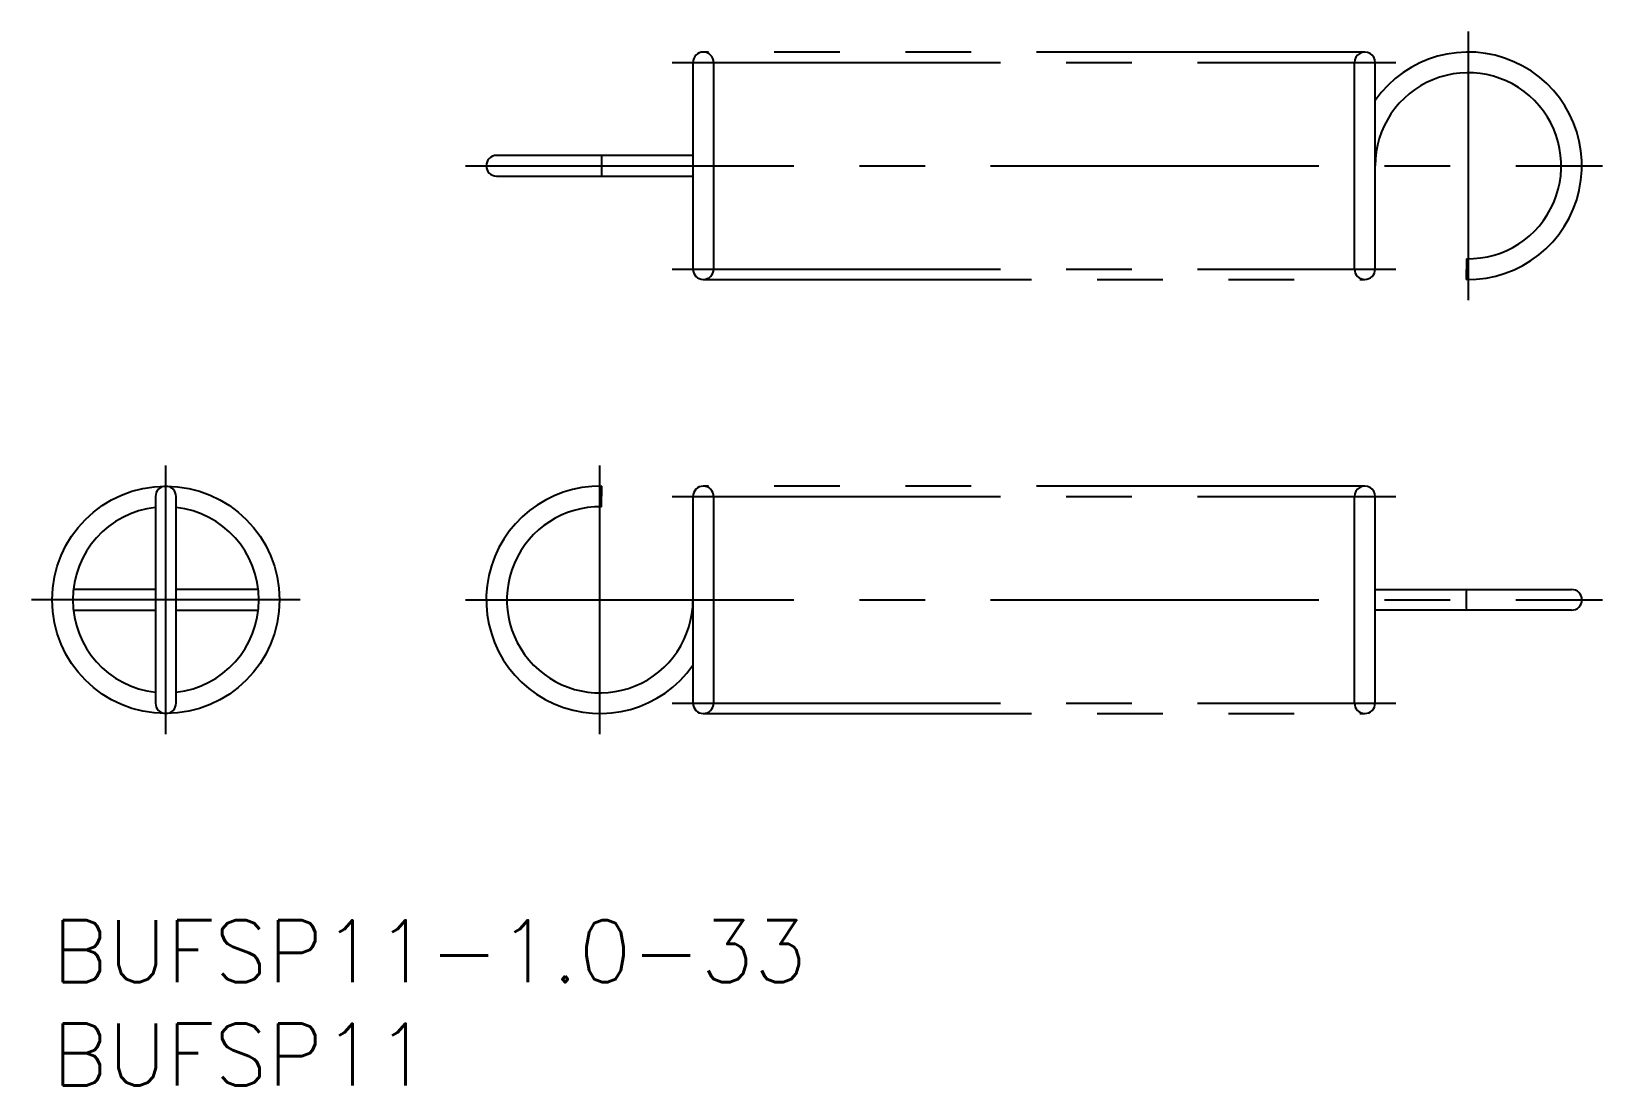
# Model space of a CAD drawing. Extents: x -1 to 75, y -8 to 43.
import ezdxf

# ---------------------------------------------------------------- set-up
doc = ezdxf.new("R2010")
doc.units = 0
doc.header["$LTSCALE"] = 0.5
doc.linetypes.add('CENTER', pattern=[50.8, 31.75, -6.35, 6.35, -6.35])
doc.linetypes.add('PHANTOM', pattern=[63.5, 31.75, -6.35, 6.35, -6.35, 6.35, -6.35])
for name, color, linetype in [('MSM_CENTER', 1, 'CENTER'), ('MSM_CONTINUOUS', 7, 'CONTINUOUS'), ('MSM_IMAGINARY', 6, 'PHANTOM'), ('MSM_PART_NUMBER', 7, 'CONTINUOUS')]:
    doc.layers.add(name, color=color, linetype=linetype)
doc.styles.get("Standard").update_dxf_attribs({"font": 'txt.shx', "height": 3, "bigfont": 'bigfont.shx'})

# ---------------------------------------------------------------- blocks, each defined once
blk = doc.blocks.new('*U16')
at = {"layer": 'MSM_PART_NUMBER'}
blk.add_text('BUFSP11-1.0-33', height=3, dxfattribs=at).set_placement((0, -3))
blk = doc.blocks.new('*U17')
at = {"layer": 'MSM_PART_NUMBER'}
blk.add_text('BUFSP11', height=3, dxfattribs=at).set_placement((0, -8))

msp = doc.modelspace()

# ---------------------------------------------------------------- linework, layer by layer
at = {"layer": 'MSM_CENTER'}
for p, q in [((68.5, 43), (68.5, 30)), ((30, 41.5), (65, 41.5)), ((20, 36.5), (75, 36.5)), ((30, 31.5), (65, 31.5)), ((5.5, 9), (5.5, 22)), ((26.5, 9), (26.5, 22)), ((30, 20.5), (65, 20.5)), ((12, 15.5), (-1, 15.5)), ((20, 15.5), (75, 15.5)), ((30, 10.5), (65, 10.5))]:
    msp.add_line(p, q, dxfattribs=at)
at = {"layer": 'MSM_CONTINUOUS'}
for p, q in [((31, 41.5), (31, 31.5)), ((32, 41.5), (32, 31.5)), ((63, 31.5), (63, 41.5)), ((64, 31.5), (64, 41.5)), ((31, 37), (21.5, 37)), ((21.5, 36), (31, 36)), ((68.421, 32.001), (68.404, 31.001)), ((26.579, 19.999), (26.596, 20.999)), ((5, 20.5), (5, 10.5)), ((6, 10.5), (6, 20.5)), ((31, 20.5), (31, 10.5)), ((32, 20.5), (32, 10.5)), ((63, 10.5), (63, 20.5)), ((64, 10.5), (64, 20.5)), ((5, 16), (1.028, 16)), ((9.972, 16), (6, 16)), ((64, 16), (73.5, 16)), ((1.028, 15), (5, 15)), ((6, 15), (9.972, 15)), ((73.5, 15), (64, 15))]:
    msp.add_line(p, q, dxfattribs=at)
msp.add_circle((5.5, 15.5), 5.5, dxfattribs=at)
for centre, radius, start, end in [((31.5, 41.5), 0.5, 360, 180), ((63.5, 41.5), 0.5, 0, 180.00002), ((68.5, 36.5), 5.5, 269, 144.9032), ((68.5, 36.5), 4.5, 269, 180), ((21.5, 36.5), 0.5, 90, 270), ((12.248, 36.5), 14.348, 358.00161, 1.99576), ((31.5, 31.5), 0.5, 180, 359.99998), ((63.5, 31.5), 0.5, 180, 359.99998), ((5.5, 20.5), 0.5, 0, 180), ((26.5, 15.5), 5.5, 89, 324.9032), ((31.5, 20.5), 0.5, 360, 180), ((63.5, 20.5), 0.5, 0, 180.00002), ((5.5, 15.5), 4.5, 96.37937, 263.62063), ((5.5, 15.5), 4.5, 276.37937, 83.62063), ((26.5, 15.5), 4.5, 89, 0), ((82.752, 15.5), 14.348, 178.00424, 181.99839), ((73.5, 15.5), 0.5, 270, 90), ((5.5, 10.5), 0.5, 180, 0), ((31.5, 10.5), 0.5, 180, 359.99998), ((63.5, 10.5), 0.5, 180, 359.99998)]:
    msp.add_arc(centre, radius, start, end, dxfattribs=at)
at = {"layer": 'MSM_IMAGINARY'}
for p, q in [((63.5, 42), (31.5, 42)), ((31.5, 31), (63.5, 31)), ((63.5, 21), (31.5, 21)), ((31.5, 10), (63.5, 10))]:
    msp.add_line(p, q, dxfattribs=at)

# ---------------------------------------------------------------- block references
at = {"layer": 'MSM_CONTINUOUS'}
for name in ['*U16', '*U17']:
    msp.add_blockref(name, (0, 0), dxfattribs=at)

doc.saveas('drawing.dxf')
